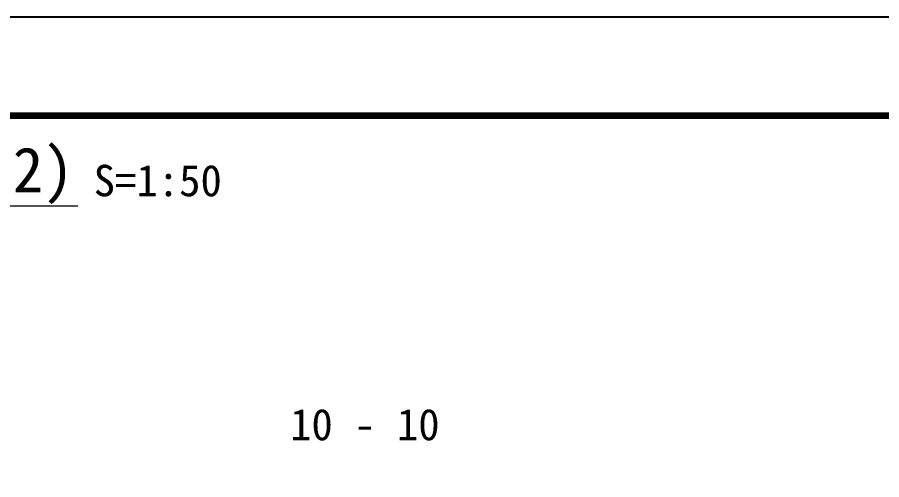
# Model space of a CAD drawing. Header units: millimetres. Extents: x 67792 to 193942, y -50017 to -20317.
# Drawn here: x 133134 to 142769, y -25471 to -20317 of the extents above; entities that cross this region are included whole.
import ezdxf
from ezdxf.enums import TextEntityAlignment as Align

# ---------------------------------------------------------------- set-up
doc = ezdxf.new("R2010")
doc.units = ezdxf.units.MM
doc.header["$LTSCALE"] = 50
doc.layers.get('Defpoints').update_dxf_attribs({"color": 191})
for name, color, linetype, lineweight in [('D-STR-TXT', 7, 'Continuous', 13), ('D-TTL', 2, 'Continuous', 140), ('D-TTL-LINE', 7, 'Continuous', 13), ('D-TTL-TXT', 7, 'Continuous', 13)]:
    doc.layers.add(name, color=color, linetype=linetype, lineweight=lineweight)
doc.styles.add('MS ゴシック', font='MS Gothic.ttf')
doc.styles.add('YOKO_GOTHIC', font='MS Gothic.ttf')

msp = doc.modelspace()

# ---------------------------------------------------------------- linework, layer by layer
at = {"layer": 'D-TTL'}
msp.add_lwpolyline([(110866.7, -21416.6), (110866.7, -48916.6), (150866.7, -48916.6), (150866.7, -21416.6)], close=True, dxfattribs=at)
at = {"layer": 'D-TTL-LINE'}
msp.add_line((127924.8, -22416.6), (133808.6, -22416.6), dxfattribs=at)
at = {"layer": 'Defpoints', "color": 1}
msp.add_lwpolyline([(109841.7, -20316.6), (109841.7, -50016.6), (151891.7, -50016.6), (151891.7, -20316.6)], close=True, dxfattribs=at)

# ---------------------------------------------------------------- texts
at = {"layer": 'D-STR-TXT', "style": 'YOKO_GOTHIC'}
msp.add_text('10 - 10', height=350, dxfattribs=at).set_placement((137008, -25031.4), align=Align.CENTER)
at = {"layer": 'D-TTL-TXT', "style": 'MS ゴシック'}
for s, height, p in [('川裏翼壁配筋図(2)', 500, (130866.7, -22416.6)), ('S=1:50', 350, (134700, -22416.6))]:
    msp.add_text(s, height=height, dxfattribs=at).set_placement(p, align=Align.BOTTOM_CENTER)

doc.saveas('drawing.dxf')
